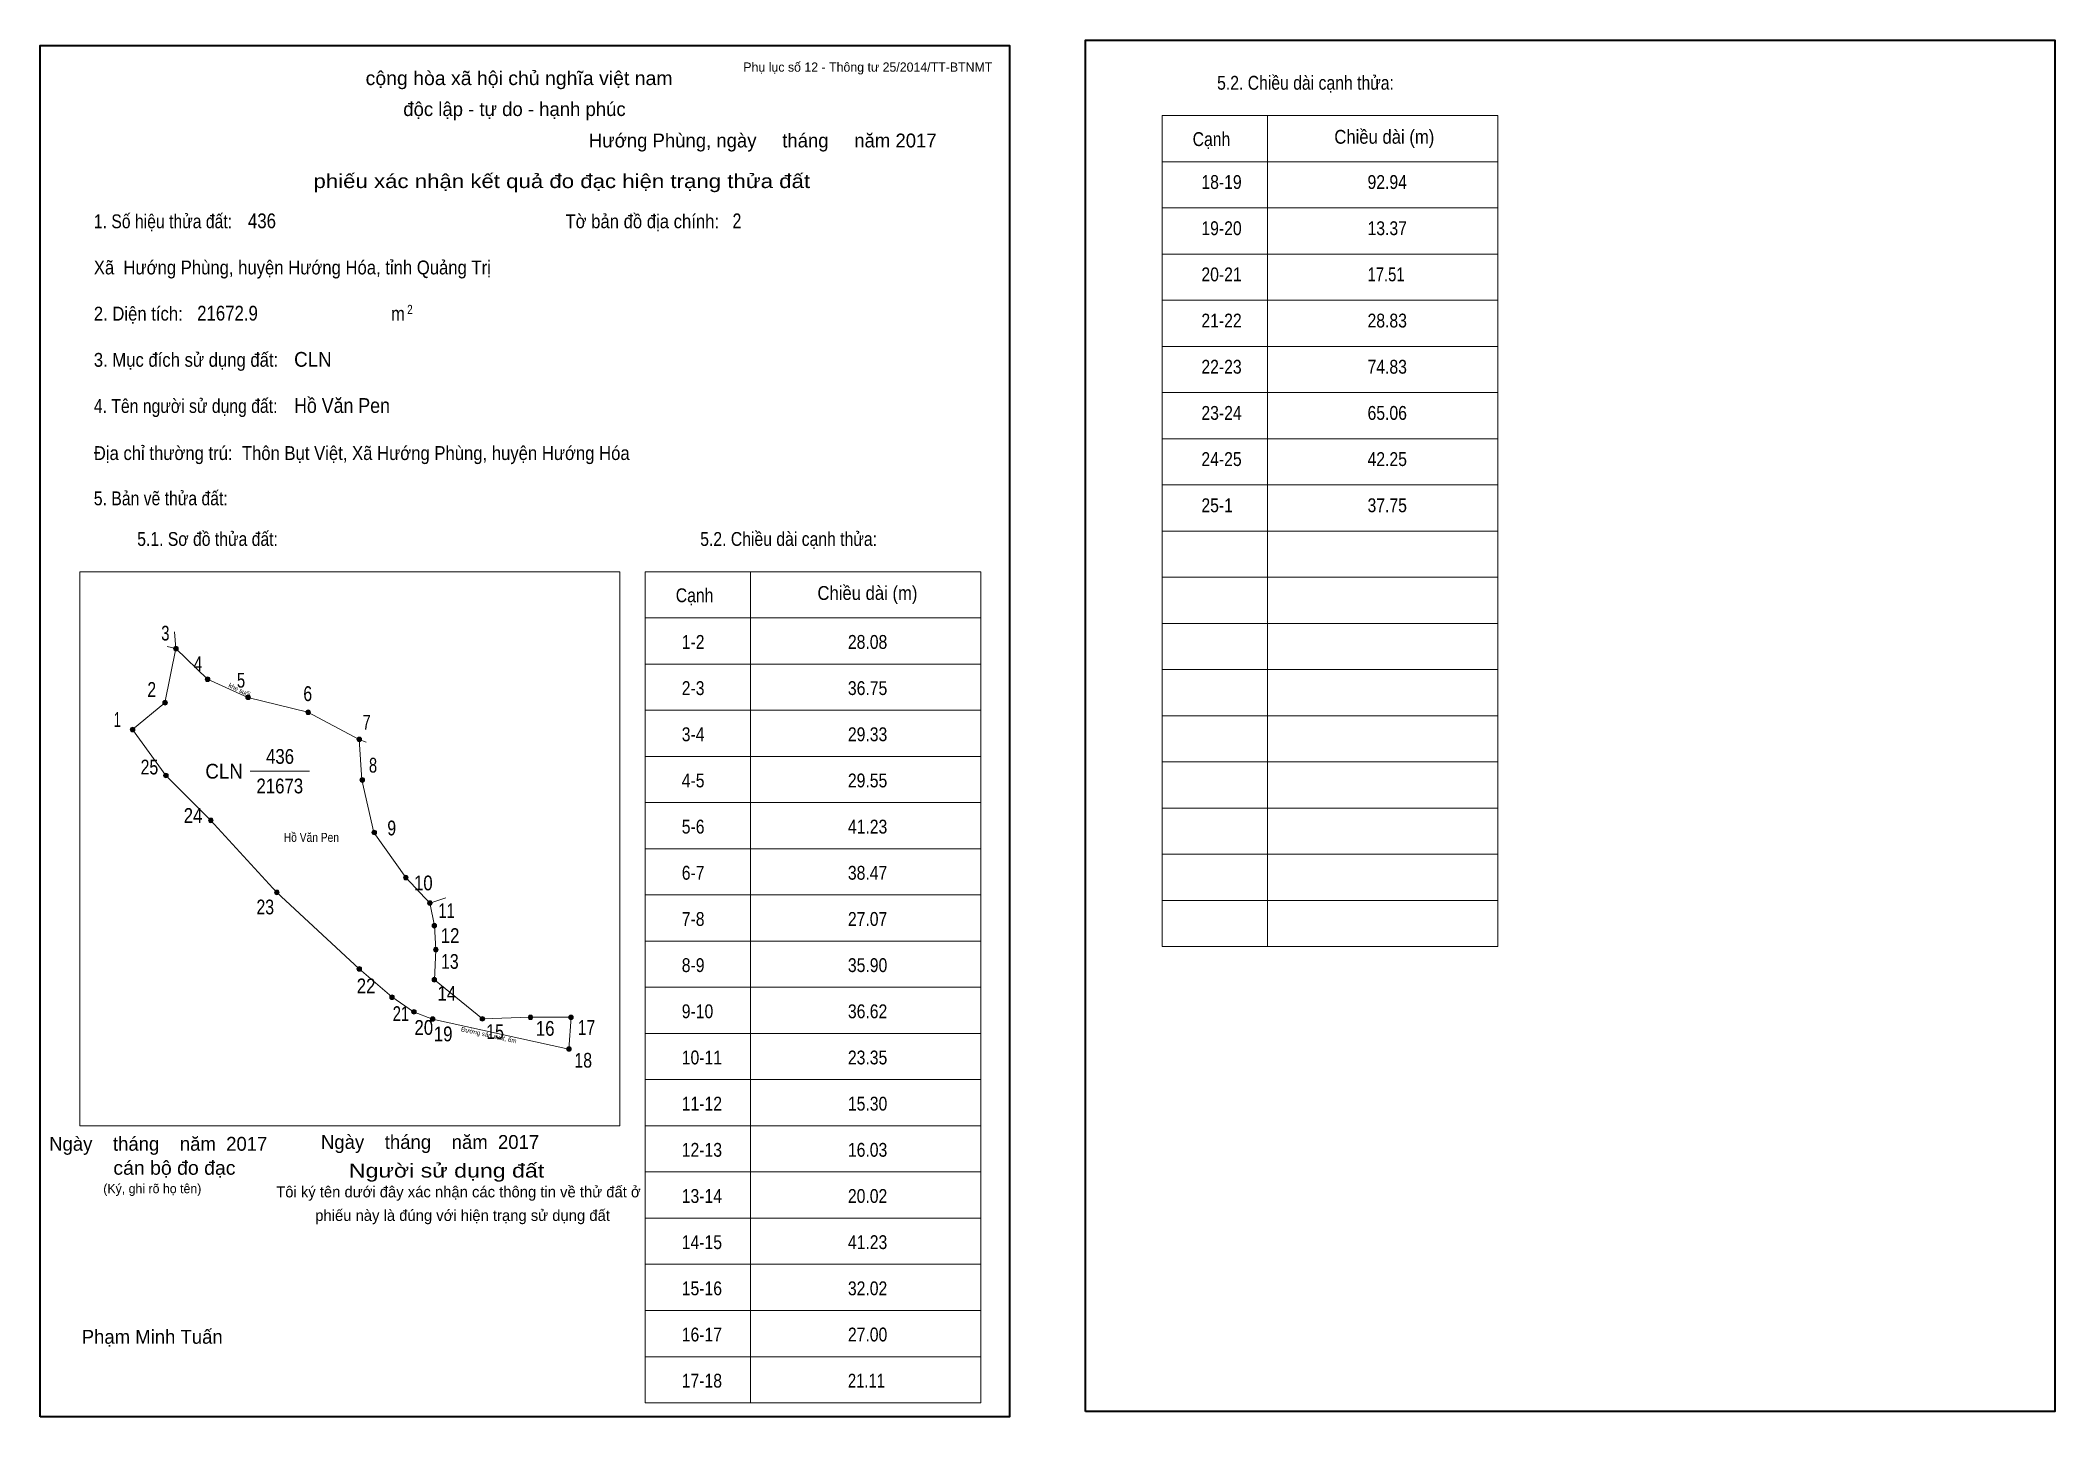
# Model space of a CAD drawing. Header units: centimetres. Extents: x 0 to 43.6, y 0 to 29.8.
import ezdxf
from ezdxf.enums import TextEntityAlignment as Align

# ---------------------------------------------------------------- set-up
doc = ezdxf.new("R2010")
doc.units = ezdxf.units.CM
doc.header["$LTSCALE"] = 0.12
for name, color, linetype in [('30', 7, 'Continuous'), ('34', 7, 'Continuous'), ('62', 7, 'Continuous')]:
    doc.layers.add(name, color=color, linetype=linetype)
for name, color, linetype, lineweight in [('32', 7, 'Continuous', 13), ('33', 7, 'Continuous', 13), ('61', 7, 'Continuous', 13), ('63', 7, 'Continuous', 13)]:
    doc.layers.add(name, color=color, linetype=linetype, lineweight=lineweight)

msp = doc.modelspace()

# ---------------------------------------------------------------- hatches: boundary and pattern name
at = {"layer": '32'}
for points in [[(2.9891, 16.6362, 1), (2.8891, 16.6362, 1)], [(3.6744, 15.972, 1), (3.5744, 15.972, 1)], [(2.7544, 15.4633, 1), (2.6544, 15.4633, 1)], [(4.5531, 15.5814, 1), (4.4531, 15.5814, 1)], [(5.8549, 15.256, 1), (5.7549, 15.256, 1)], [(2.0502, 14.8811, 1), (1.9502, 14.8811, 1)], [(6.9614, 14.6702, 1), (6.8614, 14.6702, 1)], [(2.7726, 13.8875, 1), (2.6726, 13.8875, 1)], [(7.0265, 13.7915, 1), (6.9265, 13.7915, 1)], [(3.7451, 12.9154, 1), (3.6451, 12.9154, 1)], [(7.2869, 12.6525, 1), (7.1869, 12.6525, 1)], [(5.1757, 11.3546, 1), (5.0757, 11.3546, 1)], [(7.9703, 11.6761, 1), (7.8703, 11.6761, 1)], [(8.491, 11.1229, 1), (8.391, 11.1229, 1)], [(8.5886, 10.6347, 1), (8.4886, 10.6347, 1)], [(8.6212, 10.114, 1), (8.5212, 10.114, 1)], [(6.9614, 9.6987, 1), (6.8614, 9.6987, 1)], [(8.5886, 9.4631, 1), (8.4886, 9.4631, 1)], [(7.6715, 9.0853, 1), (7.5715, 9.0853, 1)], [(8.1457, 8.7693, 1), (8.0457, 8.7693, 1)], [(8.5519, 8.6131, 1), (8.4519, 8.6131, 1)], [(9.6301, 8.617, 1), (9.5301, 8.617, 1)], [(10.6715, 8.6495, 1), (10.5715, 8.6495, 1)], [(11.5502, 8.6495, 1), (11.4502, 8.6495, 1)], [(11.5059, 7.9638, 1), (11.4059, 7.9638, 1)]]:
    msp.add_hatch(color=256, dxfattribs=at).paths.add_polyline_path(points)

# ---------------------------------------------------------------- linework, layer by layer
for centre in [(2.9391, 16.6362), (3.6244, 15.972), (2.7044, 15.4633), (4.5031, 15.5814), (5.8049, 15.256), (2.0002, 14.8811), (6.9114, 14.6702), (2.7226, 13.8875), (6.9765, 13.7915), (3.6951, 12.9154), (7.2369, 12.6525), (5.1257, 11.3546), (7.9203, 11.6761), (8.441, 11.1229), (8.5386, 10.6347), (8.5712, 10.114), (6.9114, 9.6987), (8.5386, 9.4631), (7.6215, 9.0853), (8.0957, 8.7693), (8.5019, 8.6131), (9.5801, 8.617), (10.6215, 8.6495), (11.5002, 8.6495), (11.4559, 7.9638)]:
    msp.add_circle(centre, 0.05, dxfattribs=at)
at = {"layer": '33'}
msp.add_line((4.55, 13.98), (5.83, 13.98), dxfattribs=at)
at = {"layer": '61'}
for p, q in [((2.75, 16.68), (2.94, 16.64)), ((2.91, 17), (2.94, 16.64)), ((6.91, 14.67), (7.06, 14.61)), ((8.44, 11.12), (8.79, 11.24))]:
    msp.add_line(p, q, dxfattribs=at)
for points in [[(2.94, 16.64), (2.7, 15.46), (2, 14.88), (2.72, 13.89), (3.69, 12.92), (5.12, 11.36), (6.91, 9.7), (7.62, 9.09), (8.09, 8.77), (8.5, 8.61), (11.45, 7.96), (11.5, 8.65), (10.62, 8.65), (9.58, 8.62), (8.54, 9.46), (8.57, 10.11), (8.54, 10.64), (8.44, 11.12)], [(2.94, 16.64), (3.62, 15.97), (4.5, 15.58), (5.8, 15.26), (6.91, 14.67)], [(6.91, 14.67), (6.97, 13.79), (7.23, 12.65), (7.92, 11.68), (8.44, 11.12)]]:
    msp.add_lwpolyline(points, dxfattribs=at)
at = {"layer": '63'}
for p, q in [((24.31, 28.18), (31.58, 28.18)), ((24.31, 10.18), (24.31, 28.18)), ((26.59, 10.18), (26.59, 28.18)), ((31.58, 10.18), (31.58, 28.18)), ((24.31, 27.18), (31.58, 27.18)), ((24.31, 26.18), (31.58, 26.18)), ((24.31, 25.18), (31.58, 25.18)), ((24.31, 24.18), (31.58, 24.18)), ((24.31, 23.18), (31.58, 23.18)), ((24.31, 22.18), (31.58, 22.18)), ((24.31, 21.18), (31.58, 21.18)), ((24.31, 20.18), (31.58, 20.18)), ((24.31, 19.18), (31.58, 19.18)), ((0.86, 18.3), (12.56, 18.3)), ((0.86, 6.3), (0.86, 18.3)), ((12.56, 6.3), (12.56, 18.3)), ((13.11, 18.3), (20.38, 18.3)), ((13.11, 0.3), (13.11, 18.3)), ((15.39, 0.3), (15.39, 18.3)), ((20.38, 0.3), (20.38, 18.3)), ((24.31, 18.18), (31.58, 18.18)), ((13.11, 17.3), (20.38, 17.3)), ((24.31, 17.18), (31.58, 17.18)), ((13.11, 16.3), (20.38, 16.3)), ((24.31, 16.18), (31.58, 16.18)), ((13.11, 15.3), (20.38, 15.3)), ((24.31, 15.18), (31.58, 15.18)), ((13.11, 14.3), (20.38, 14.3)), ((24.31, 14.18), (31.58, 14.18)), ((13.11, 13.3), (20.38, 13.3)), ((24.31, 13.18), (31.58, 13.18)), ((13.11, 12.3), (20.38, 12.3)), ((24.31, 12.18), (31.58, 12.18)), ((24.31, 12.18), (31.58, 12.18)), ((13.11, 11.3), (20.38, 11.3)), ((24.31, 11.18), (31.58, 11.18)), ((13.11, 10.3), (20.38, 10.3)), ((24.31, 10.18), (31.58, 10.18)), ((13.11, 9.3), (20.38, 9.3)), ((13.11, 8.3), (20.38, 8.3)), ((13.11, 7.3), (20.38, 7.3)), ((0.86, 6.3), (12.56, 6.3)), ((13.11, 6.3), (20.38, 6.3)), ((13.11, 5.3), (20.38, 5.3)), ((13.11, 4.3), (20.38, 4.3)), ((13.11, 3.3), (20.38, 3.3)), ((13.11, 2.3), (20.38, 2.3)), ((13.11, 2.3), (20.38, 2.3)), ((13.11, 1.3), (20.38, 1.3)), ((13.11, 0.3), (20.38, 0.3))]:
    msp.add_line(p, q, dxfattribs=at)
at = {"layer": '63', "lineweight": 35}
for points in [[(0, 0), (0, 29.7), (21, 29.7), (21, 0)], [(22.65, 0.11), (22.65, 29.81), (43.65, 29.81), (43.65, 0.11)]]:
    msp.add_lwpolyline(points, close=True, dxfattribs=at)

# ---------------------------------------------------------------- texts
at = {"layer": '30'}
for s, width, p in [('18-19', 0.85, (25.16, 26.59)), ('92.94', 0.85, (28.76, 26.59)), ('19-20', 0.85, (25.16, 25.59)), ('13.37', 0.85, (28.76, 25.59)), ('20-21', 0.85, (25.16, 24.59)), ('17.51', 0.8, (28.76, 24.59)), ('21-22', 0.85, (25.16, 23.59)), ('28.83', 0.85, (28.76, 23.59)), ('22-23', 0.85, (25.16, 22.59)), ('74.83', 0.85, (28.76, 22.59)), ('23-24', 0.85, (25.16, 21.59)), ('65.06', 0.85, (28.76, 21.59)), ('24-25', 0.85, (25.16, 20.59)), ('42.25', 0.85, (28.76, 20.59)), ('25-1', 0.85, (25.16, 19.59)), ('37.75', 0.85, (28.76, 19.59)), ('1-2', 0.85, (13.9, 16.63)), ('28.08', 0.85, (17.5, 16.63)), ('2-3', 0.85, (13.9, 15.63)), ('36.75', 0.85, (17.5, 15.63)), ('3-4', 0.85, (13.9, 14.63)), ('29.33', 0.85, (17.5, 14.63)), ('4-5', 0.85, (13.9, 13.63)), ('29.55', 0.85, (17.5, 13.63)), ('5-6', 0.85, (13.9, 12.63)), ('41.23', 0.85, (17.5, 12.63)), ('6-7', 0.85, (13.9, 11.63)), ('38.47', 0.85, (17.5, 11.63)), ('7-8', 0.85, (13.9, 10.63)), ('27.07', 0.85, (17.5, 10.63)), ('8-9', 0.85, (13.9, 9.63)), ('35.90', 0.85, (17.5, 9.63)), ('9-10', 0.85, (13.9, 8.63)), ('36.62', 0.85, (17.5, 8.63)), ('10-11', 0.85, (13.9, 7.63)), ('23.35', 0.85, (17.5, 7.63)), ('11-12', 0.85, (13.9, 6.63)), ('15.30', 0.85, (17.5, 6.63)), ('12-13', 0.85, (13.9, 5.63)), ('16.03', 0.85, (17.5, 5.63)), ('13-14', 0.85, (13.9, 4.63)), ('20.02', 0.85, (17.5, 4.63)), ('14-15', 0.85, (13.9, 3.63)), ('41.23', 0.85, (17.5, 3.63)), ('15-16', 0.85, (13.9, 2.63)), ('32.02', 0.85, (17.5, 2.63)), ('16-17', 0.85, (13.9, 1.63)), ('27.00', 0.85, (17.5, 1.63)), ('17-18', 0.85, (13.9, 0.63)), ('21.11', 0.8, (17.5, 0.63))]:
    msp.add_text(s, height=0.3, dxfattribs=dict(at, width=width)).set_placement(p)
at = {"layer": '32'}
for s, width, p in [('3', 0.75, (2.71, 16.81)), ('4', 0.8, (3.415, 16.15)), ('2', 0.8, (2.415, 15.59)), ('5', 0.75, (4.35, 15.79)), ('6', 0.8, (5.795, 15.5)), ('1', 0.65, (1.67, 14.94)), ('7', 0.75, (7.07, 14.88)), ('25', 0.8, (2.365, 13.91)), ('8', 0.75, (7.21, 13.95)), ('24', 0.85, (3.31, 12.86)), ('9', 0.8, (7.615, 12.59)), ('10', 0.85, (8.3, 11.4)), ('23', 0.8, (4.875, 10.88)), ('11', 0.75, (8.805, 10.8)), ('12', 0.85, (8.88, 10.26)), ('13', 0.8, (8.875, 9.7)), ('22', 0.85, (7.06, 9.17)), ('14', 0.85, (8.81, 9.01)), ('21', 0.75, (7.815, 8.57)), ('20', 0.85, (8.31, 8.27)), ('19', 0.85, (8.73, 8.13)), ('15', 0.8, (9.855, 8.18)), ('16', 0.85, (10.94, 8.25)), ('17', 0.8, (11.835, 8.27)), ('18', 0.8, (11.765, 7.56))]:
    msp.add_text(s, height=0.32, dxfattribs=dict(at, width=width)).set_placement(p, align=Align.CENTER)
at = {"layer": '33', "width": 0.85}
for s, p in [('436', (5.195, 14.14)), ('21673', (5.19, 13.5))]:
    msp.add_text(s, height=0.32, dxfattribs=at).set_placement(p, align=Align.CENTER)
at = {"layer": '33', "width": 0.95}
msp.add_text('CLN', height=0.32, dxfattribs=at).set_placement((4.39, 13.82), align=Align.RIGHT)
at = {"layer": '34'}
for s, width, p in [('436', 0.85, (4.5, 25.74)), ('2', 0.8, (15, 25.74)), ('21672.9', 0.85, (3.4, 23.74)), ('CLN', 0.95, (5.5, 22.74)), ('Hồ Văn Pen', 0.9, (5.5, 21.74))]:
    msp.add_text(s, height=0.32, dxfattribs=dict(at, width=width)).set_placement(p)
at = {"layer": '62'}
msp.add_text('khe suối', height=0.09762, rotation=334.256, dxfattribs=at).set_placement((4.2938, 15.6969), align=Align.CENTER)
at = {"layer": '62', "width": 0.85}
msp.add_text('Hồ Văn Pen', height=0.1952, dxfattribs=at).set_placement((5.875, 12.45), align=Align.CENTER)
at = {"layer": '62', "width": 0.9}
msp.add_text('Đường sản xuất, 6m', height=0.09756, rotation=347.605, dxfattribs=at).set_placement((9.7095, 8.218), align=Align.CENTER)
at = {"layer": '63'}
for s, height, p in [('Phụ lục số 12 - Thông tư 25/2014/TT-BTNMT', 0.2, (20.63, 29.13)), ('Ngày    tháng    năm  2017', 0.3, (10.81, 5.8)), ('Ngày    tháng    năm  2017', 0.3, (4.92, 5.76)), ('(Ký, ghi rõ họ tên)', 0.2, (3.49, 4.84))]:
    msp.add_text(s, height=height, dxfattribs=at).set_placement(p, align=Align.RIGHT)
at = {"layer": '63', "width": 1.05}
msp.add_text('cộng hòa xã hội chủ nghĩa việt nam', height=0.3, dxfattribs=at).set_placement((10.375, 28.84), align=Align.CENTER)
at = {"layer": '63'}
for s, height, width, p in [('5.2. Chiều dài cạnh thửa:', 0.3, 0.85, (25.5, 28.74)), ('Cạnh', 0.3, 0.85, (24.97, 27.52)), ('Chiều dài (m)', 0.3, 0.9, (28.04, 27.57)), ('1. Số hiệu thửa đất:', 0.3, 0.85, (1.16, 25.74)), ('Tờ bản đồ địa chính:', 0.3, 0.9, (11.38, 25.74)), ('Xã  Hướng Phùng, huyện Hướng Hóa, tỉnh Quảng Trị', 0.3, 0.9, (1.16, 24.74)), ('2. Diện tích:', 0.3, 0.9, (1.16, 23.74)), ('2', 0.2, 0.8, (7.95, 23.88)), ('m', 0.3, 0.9, (7.6, 23.74)), ('3. Mục đích sử dụng đất:', 0.3, 0.9, (1.16, 22.74)), ('4. Tên người sử dụng đất:', 0.3, 0.85, (1.16, 21.74)), ('Địa chỉ thường trú:  Thôn Bụt Việt, Xã Hướng Phùng, huyện Hướng Hóa', 0.3, 0.9, (1.16, 20.72)), ('5. Bản vẽ thửa đất:', 0.3, 0.85, (1.16, 19.74)), ('5.1. Sơ đồ thửa đất:', 0.3, 0.85, (2.1, 18.86)), ('5.2. Chiều dài cạnh thửa:', 0.3, 0.85, (14.3, 18.86)), ('Cạnh', 0.3, 0.85, (13.77, 17.64)), ('Chiều dài (m)', 0.3, 0.9, (16.84, 17.69))]:
    msp.add_text(s, height=height, dxfattribs=dict(at, width=width)).set_placement(p)
for s, height, p in [('độc lập - tự do - hạnh phúc', 0.3, (10.275, 28.17)), ('Hướng Phùng, ngày     tháng     năm 2017', 0.3, (15.655, 27.49)), ('Tôi ký tên dưới đây xác nhận các thông tin về thử đất ở ', 0.24, (9.105, 4.75)), ('phiếu này là đúng với hiện trạng sử dụng đất', 0.24, (9.15, 4.24)), ('Phạm Minh Tuấn', 0.3, (2.425, 1.58))]:
    msp.add_text(s, height=height, dxfattribs=at).set_placement(p, align=Align.CENTER)
for s, width, p in [('phiếu xác nhận kết quả đo đạc hiện trạng thửa đất', 1.2, (16.68, 26.61)), ('cán bộ đo đạc', 1.05, (4.23, 5.24)), ('Người sử dụng đất', 1.25, (10.92, 5.18))]:
    msp.add_text(s, height=0.3, dxfattribs=dict(at, width=width)).set_placement(p, align=Align.RIGHT)

doc.saveas('drawing.dxf')
